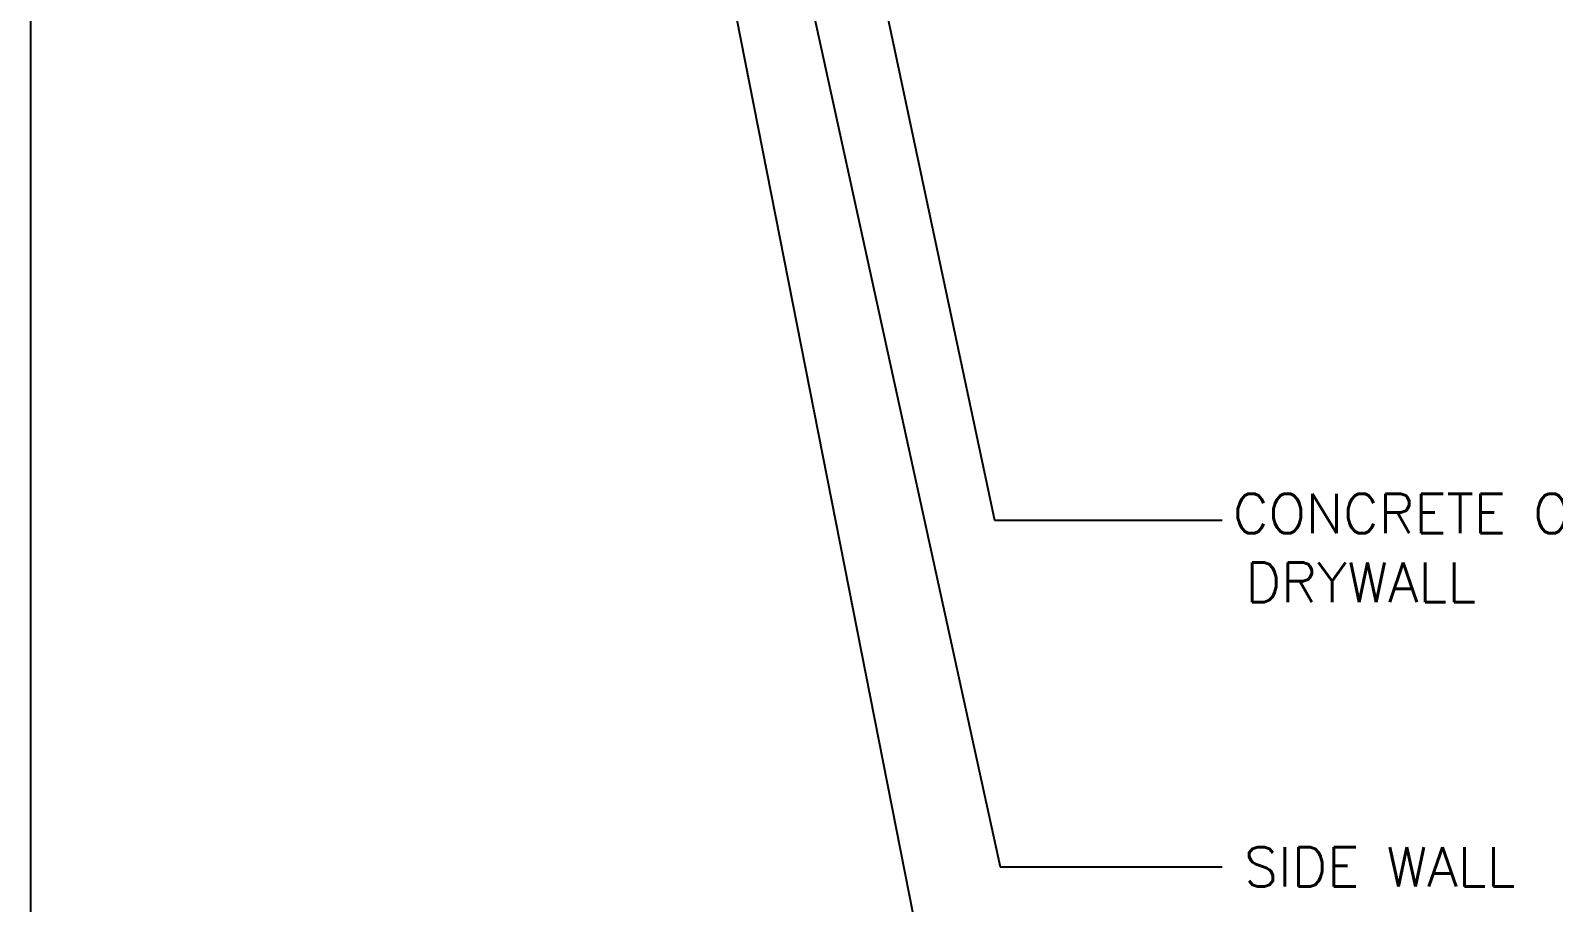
# Model space of a CAD drawing. Extents: x 594 to 813, y 174 to 240.
# Drawn here: x 634.56 to 639.63, y 193.22 to 196.12 of the extents above; entities that cross this region are included whole.
import ezdxf

# ---------------------------------------------------------------- set-up
doc = ezdxf.new("R2010")
doc.units = 0
doc.header["$MEASUREMENT"] = 0
doc.layers.add('AC.REF(S). PIPING', color=3, linetype='CONTINUOUS', lineweight=30)
for name, color, linetype in [('G-TX-HEV', 2, 'CONTINUOUS'), ('T-TEXT', 3, 'CONTINUOUS'), ('Z20', 2, 'CONTINUOUS')]:
    doc.layers.add(name, color=color, linetype=linetype)
doc.styles.add('AC', font='romans.shx', dxfattribs={"height": 0.2})

# ---------------------------------------------------------------- blocks, each defined once
blk = doc.blocks.new('A$C5DD3573E')
at = {"layer": 'T-TEXT', "color": 7, "linetype": 'Continuous'}
for p, q in [((-23643.42, -28817.038), (-22930.913, -32079.583)), ((-23295.691, -29478.74), (-22945.746, -31126.98)), ((-23684.529, -29597.725), (-23074.427, -32692.284)), ((-22945.746, -31126.98), (-22320.826, -31126.98)), ((-22930.913, -32079.583), (-22320.826, -32079.583))]:
    blk.add_line(p, q, dxfattribs=at)
at = {"layer": 'Z20', "color": 7}
blk.add_line((-25595.589, -24087.558), (-25595.589, -36689.634), dxfattribs=at)
at = {"layer": 'G-TX-HEV', "color": 7, "style": 'AC'}
for s, p in [('CONCRETE OR', (-22290.849, -31162.674)), ('DRYWALL', (-22256.153, -31351.479)), ('SIDE WALL', (-22260.181, -32133.831))]:
    blk.add_text(s, height=108.7498, dxfattribs=at).set_placement(p)

msp = doc.modelspace()

# ---------------------------------------------------------------- block references
at = {"layer": 'AC.REF(S). PIPING', "linetype": 'Continuous', "xscale": 0.0012099999999862, "yscale": 0.0012099999999862, "zscale": 0.0012099999999862}
msp.add_blockref('A$C5DD3573E', (665.5351, 232.1557), dxfattribs=at)

doc.saveas('drawing.dxf')
